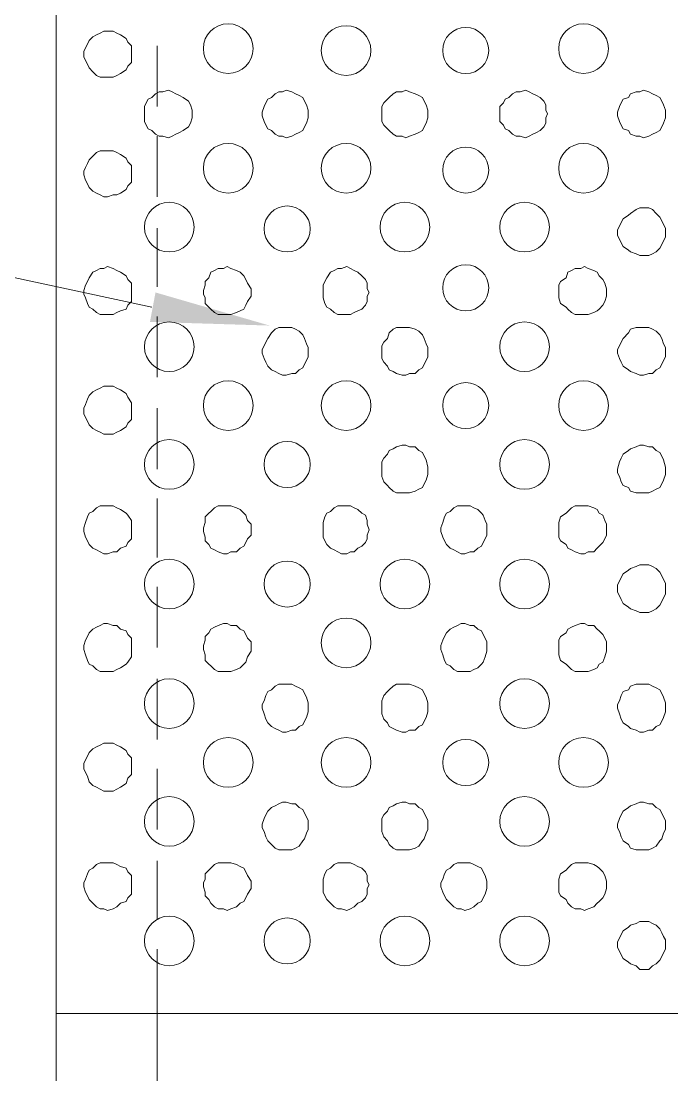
# Model space of a CAD drawing. Header units: inches. Extents: x 0.13 to 4.47, y 0.19 to 3.07.
# Drawn here: x 0.455 to 0.6191, y 2.1988 to 2.4648 of the extents above; entities that cross this region are included whole.
import ezdxf

# ---------------------------------------------------------------- set-up
doc = ezdxf.new("R2010")
doc.units = ezdxf.units.IN
doc.header["$MEASUREMENT"] = 0
doc.layers.add('PDF_PDF5_PDF12_PDF11_0', color=7, linetype='Continuous')
doc.layers.add('PDF_PDF5_PDF12_PDF11_PROYECCION 2', color=7, linetype='Continuous')
doc.layers.add('PDF_PDF5_PDF12_PDF11_punteadas', color=7, linetype='Continuous', true_color=0xff3e00)

msp = doc.modelspace()

# ---------------------------------------------------------------- linework, layer by layer
at = {"layer": 'PDF_PDF5_PDF12_PDF11_0', "lineweight": 5}
for points in [[(1.01131, 2.21426), (1.01131, 2.01921), (0.98577, 2.01921), (0.98577, 2.21426), (0.48932, 2.21426), (0.48932, 2.01921), (0.46378, 2.01921), (0.46378, 2.73764)], [(0.35836, 2.42045), (0.48793, 2.39259)]]:
    msp.add_lwpolyline(points, dxfattribs=at)
at = {"layer": 'PDF_PDF5_PDF12_PDF11_0', "transparency": 33554559}
msp.add_solid([(0.48886, 2.3963), (0.51765, 2.38794), (0.48747, 2.38887)], dxfattribs=at)
at = {"layer": 'PDF_PDF5_PDF12_PDF11_PROYECCION 2', "lineweight": 5}
for points in [[(0.48282, 2.45621), (0.48282, 2.4576), (0.48282, 2.45853), (0.48189, 2.45946), (0.48143, 2.46039), (0.48003, 2.46132), (0.47911, 2.46178), (0.47818, 2.46225), (0.47678, 2.46225), (0.47586, 2.46225), (0.47493, 2.46178), (0.474, 2.46132), (0.47307, 2.46086), (0.47214, 2.45993), (0.47168, 2.459), (0.47121, 2.45807), (0.47075, 2.45714), (0.47075, 2.45575), (0.47121, 2.45482), (0.47168, 2.45389), (0.47214, 2.45296), (0.47307, 2.45203), (0.474, 2.4511), (0.47493, 2.45064), (0.47586, 2.45064), (0.47678, 2.45064), (0.47818, 2.45064), (0.47911, 2.4511), (0.48003, 2.45157), (0.48143, 2.4525), (0.48189, 2.45343), (0.48282, 2.45435), (0.48282, 2.45528)], [(0.49815, 2.44135), (0.49815, 2.44228), (0.49768, 2.44367), (0.49722, 2.4446), (0.49582, 2.44553), (0.4949, 2.44599), (0.49397, 2.44646), (0.49304, 2.44692), (0.49211, 2.44739), (0.49072, 2.44692), (0.48979, 2.44692), (0.48886, 2.44646), (0.48793, 2.44553), (0.487, 2.44507), (0.48654, 2.44414), (0.48607, 2.44321), (0.48607, 2.44182), (0.48607, 2.44089), (0.48607, 2.43949), (0.48654, 2.43856), (0.487, 2.43764), (0.48793, 2.43717), (0.48886, 2.43624), (0.48979, 2.43578), (0.49072, 2.43578), (0.49211, 2.43531), (0.49304, 2.43578), (0.49397, 2.43624), (0.4949, 2.43671), (0.49582, 2.43717), (0.49722, 2.4381), (0.49768, 2.43903), (0.49815, 2.44042)], [(0.5274, 2.44135), (0.5274, 2.44228), (0.52694, 2.44367), (0.52647, 2.4446), (0.52601, 2.44553), (0.52508, 2.44599), (0.52415, 2.44646), (0.52322, 2.44692), (0.52183, 2.44739), (0.5209, 2.44692), (0.51997, 2.44692), (0.51904, 2.44646), (0.51812, 2.44553), (0.51719, 2.44507), (0.51672, 2.44414), (0.51626, 2.44321), (0.51579, 2.44182), (0.51579, 2.44089), (0.51626, 2.43949), (0.51672, 2.43856), (0.51719, 2.43764), (0.51812, 2.43717), (0.51904, 2.43624), (0.51997, 2.43578), (0.5209, 2.43578), (0.52183, 2.43531), (0.52322, 2.43578), (0.52415, 2.43624), (0.52508, 2.43671), (0.52601, 2.43717), (0.52647, 2.4381), (0.52694, 2.43903), (0.5274, 2.44042)], [(0.55759, 2.44135), (0.55759, 2.44228), (0.55713, 2.44367), (0.55666, 2.4446), (0.5562, 2.44553), (0.55527, 2.44599), (0.55434, 2.44646), (0.55295, 2.44692), (0.55202, 2.44739), (0.55109, 2.44692), (0.54969, 2.44692), (0.54877, 2.44646), (0.54784, 2.44553), (0.54737, 2.44507), (0.54644, 2.44414), (0.54598, 2.44321), (0.54598, 2.44182), (0.54598, 2.44089), (0.54598, 2.43949), (0.54644, 2.43856), (0.54737, 2.43764), (0.54784, 2.43717), (0.54877, 2.43624), (0.54969, 2.43578), (0.55109, 2.43578), (0.55202, 2.43531), (0.55295, 2.43578), (0.55434, 2.43624), (0.55527, 2.43671), (0.5562, 2.43717), (0.55666, 2.4381), (0.55713, 2.43903), (0.55759, 2.44042)], [(0.58778, 2.44135), (0.58731, 2.44228), (0.58731, 2.44367), (0.58685, 2.4446), (0.58592, 2.44553), (0.58499, 2.44599), (0.58406, 2.44646), (0.58313, 2.44692), (0.5822, 2.44739), (0.58081, 2.44692), (0.57988, 2.44692), (0.57895, 2.44646), (0.57802, 2.44553), (0.57709, 2.44507), (0.57663, 2.44414), (0.5757, 2.44321), (0.5757, 2.44182), (0.5757, 2.44089), (0.5757, 2.43949), (0.57663, 2.43856), (0.57709, 2.43764), (0.57802, 2.43717), (0.57895, 2.43624), (0.57988, 2.43578), (0.58081, 2.43578), (0.5822, 2.43531), (0.58313, 2.43578), (0.58406, 2.43624), (0.58499, 2.43671), (0.58592, 2.43717), (0.58685, 2.4381), (0.58731, 2.43903), (0.58731, 2.44042)], [(0.6175, 2.44135), (0.6175, 2.44228), (0.61703, 2.44367), (0.61657, 2.4446), (0.6161, 2.44553), (0.61518, 2.44599), (0.61425, 2.44646), (0.61332, 2.44692), (0.61192, 2.44739), (0.611, 2.44692), (0.61007, 2.44692), (0.60867, 2.44646), (0.60821, 2.44553), (0.60682, 2.44507), (0.60635, 2.44414), (0.60589, 2.44321), (0.60542, 2.44182), (0.60542, 2.44089), (0.60589, 2.43949), (0.60635, 2.43856), (0.60682, 2.43764), (0.60821, 2.43717), (0.60867, 2.43624), (0.61007, 2.43578), (0.611, 2.43578), (0.61192, 2.43531), (0.61332, 2.43578), (0.61425, 2.43624), (0.61518, 2.43671), (0.6161, 2.43717), (0.61657, 2.4381), (0.61703, 2.43903), (0.6175, 2.44042)], [(0.48282, 2.42649), (0.48282, 2.42742), (0.48282, 2.42835), (0.48189, 2.42928), (0.48143, 2.43021), (0.48003, 2.43113), (0.47911, 2.4316), (0.47818, 2.43206), (0.47678, 2.43206), (0.47586, 2.43206), (0.47493, 2.43206), (0.474, 2.4316), (0.47307, 2.43067), (0.47214, 2.42974), (0.47168, 2.42881), (0.47121, 2.42788), (0.47075, 2.42695), (0.47075, 2.42603), (0.47121, 2.42463), (0.47168, 2.4237), (0.47214, 2.42277), (0.47307, 2.42185), (0.474, 2.42138), (0.47493, 2.42092), (0.47586, 2.42045), (0.47678, 2.42045), (0.47818, 2.42092), (0.47911, 2.42092), (0.48003, 2.42138), (0.48143, 2.42231), (0.48189, 2.42324), (0.48282, 2.42417), (0.48282, 2.4251)], [(0.6175, 2.41116), (0.6175, 2.41256), (0.61703, 2.41349), (0.61657, 2.41442), (0.6161, 2.41534), (0.61518, 2.41627), (0.61425, 2.4172), (0.61332, 2.41767), (0.61192, 2.41767), (0.611, 2.41767), (0.61007, 2.4172), (0.60867, 2.41627), (0.60821, 2.41581), (0.60682, 2.41488), (0.60635, 2.41395), (0.60589, 2.41302), (0.60542, 2.41209), (0.60542, 2.4107), (0.60589, 2.40977), (0.60635, 2.40884), (0.60682, 2.40791), (0.60821, 2.40699), (0.60867, 2.40652), (0.61007, 2.40606), (0.611, 2.40559), (0.61192, 2.40559), (0.61332, 2.40559), (0.61425, 2.40606), (0.61518, 2.40652), (0.6161, 2.40745), (0.61657, 2.40838), (0.61703, 2.40931), (0.6175, 2.41024)], [(0.48282, 2.3963), (0.48282, 2.39723), (0.48282, 2.39863), (0.48189, 2.39955), (0.48143, 2.40048), (0.48003, 2.40141), (0.47911, 2.40188), (0.47818, 2.40234), (0.47678, 2.40281), (0.47586, 2.40234), (0.47493, 2.40234), (0.474, 2.40188), (0.47307, 2.40141), (0.47214, 2.40002), (0.47168, 2.39909), (0.47121, 2.39816), (0.47075, 2.39677), (0.47075, 2.39584), (0.47121, 2.39491), (0.47168, 2.39352), (0.47214, 2.39259), (0.47307, 2.39212), (0.474, 2.3912), (0.47493, 2.39073), (0.47586, 2.39073), (0.47678, 2.39073), (0.47818, 2.39073), (0.47911, 2.3912), (0.48003, 2.39166), (0.48143, 2.39212), (0.48189, 2.39305), (0.48282, 2.39398), (0.48282, 2.39538)], [(0.51301, 2.3963), (0.51301, 2.39723), (0.51208, 2.39863), (0.51161, 2.39955), (0.51115, 2.40048), (0.51022, 2.40141), (0.50929, 2.40188), (0.5079, 2.40234), (0.50697, 2.40281), (0.50604, 2.40234), (0.50465, 2.40234), (0.50372, 2.40188), (0.50279, 2.40141), (0.50233, 2.40002), (0.5014, 2.39909), (0.5014, 2.39816), (0.50093, 2.39677), (0.50093, 2.39584), (0.5014, 2.39491), (0.5014, 2.39352), (0.50233, 2.39259), (0.50279, 2.39212), (0.50372, 2.3912), (0.50465, 2.39073), (0.50604, 2.39073), (0.50697, 2.39073), (0.5079, 2.39073), (0.50929, 2.3912), (0.51022, 2.39166), (0.51115, 2.39212), (0.51161, 2.39305), (0.51208, 2.39398), (0.51301, 2.39538)], [(0.54273, 2.3963), (0.54226, 2.39723), (0.54226, 2.39863), (0.5418, 2.39955), (0.54087, 2.40048), (0.53994, 2.40141), (0.53901, 2.40188), (0.53808, 2.40234), (0.53716, 2.40281), (0.53576, 2.40234), (0.53483, 2.40234), (0.53391, 2.40188), (0.53298, 2.40141), (0.53205, 2.40002), (0.53158, 2.39909), (0.53112, 2.39816), (0.53112, 2.39677), (0.53112, 2.39584), (0.53112, 2.39491), (0.53158, 2.39352), (0.53205, 2.39259), (0.53298, 2.39212), (0.53391, 2.3912), (0.53483, 2.39073), (0.53576, 2.39073), (0.53716, 2.39073), (0.53808, 2.39073), (0.53901, 2.3912), (0.53994, 2.39166), (0.54087, 2.39212), (0.5418, 2.39305), (0.54226, 2.39398), (0.54226, 2.39538)], [(0.60264, 2.3963), (0.60264, 2.39723), (0.60217, 2.39863), (0.60171, 2.39955), (0.60078, 2.40048), (0.60031, 2.40141), (0.59939, 2.40188), (0.59799, 2.40234), (0.59706, 2.40281), (0.59613, 2.40234), (0.59474, 2.40234), (0.59381, 2.40188), (0.59288, 2.40141), (0.59242, 2.40002), (0.59103, 2.39909), (0.59056, 2.39816), (0.59056, 2.39677), (0.59056, 2.39584), (0.59056, 2.39491), (0.59103, 2.39352), (0.59242, 2.39259), (0.59288, 2.39212), (0.59381, 2.3912), (0.59474, 2.39073), (0.59613, 2.39073), (0.59706, 2.39073), (0.59799, 2.39073), (0.59939, 2.3912), (0.60031, 2.39166), (0.60078, 2.39212), (0.60171, 2.39305), (0.60217, 2.39398), (0.60264, 2.39538)], [(0.5274, 2.38144), (0.5274, 2.38237), (0.52694, 2.3833), (0.52647, 2.38469), (0.52601, 2.38562), (0.52508, 2.38655), (0.52415, 2.38702), (0.52322, 2.38748), (0.52183, 2.38748), (0.5209, 2.38748), (0.51997, 2.38748), (0.51904, 2.38702), (0.51812, 2.38609), (0.51719, 2.38469), (0.51672, 2.38377), (0.51626, 2.38284), (0.51579, 2.38191), (0.51579, 2.38098), (0.51626, 2.37959), (0.51672, 2.37866), (0.51719, 2.37773), (0.51812, 2.3768), (0.51904, 2.37633), (0.51997, 2.37587), (0.5209, 2.37541), (0.52183, 2.37541), (0.52322, 2.37587), (0.52415, 2.37587), (0.52508, 2.3768), (0.52601, 2.37726), (0.52647, 2.37819), (0.52694, 2.37912), (0.5274, 2.38005)], [(0.55759, 2.38144), (0.55759, 2.38237), (0.55713, 2.3833), (0.55666, 2.38469), (0.5562, 2.38562), (0.55527, 2.38655), (0.55434, 2.38702), (0.55295, 2.38748), (0.55202, 2.38748), (0.55109, 2.38748), (0.54969, 2.38748), (0.54877, 2.38702), (0.54784, 2.38609), (0.54737, 2.38469), (0.54644, 2.38377), (0.54598, 2.38284), (0.54598, 2.38191), (0.54598, 2.38098), (0.54598, 2.37959), (0.54644, 2.37866), (0.54737, 2.37773), (0.54784, 2.3768), (0.54877, 2.37633), (0.54969, 2.37587), (0.55109, 2.37541), (0.55202, 2.37541), (0.55295, 2.37587), (0.55434, 2.37587), (0.55527, 2.3768), (0.5562, 2.37726), (0.55666, 2.37819), (0.55713, 2.37912), (0.55759, 2.38005)], [(0.6175, 2.38144), (0.6175, 2.38237), (0.61703, 2.3833), (0.61657, 2.38469), (0.6161, 2.38562), (0.61518, 2.38655), (0.61425, 2.38702), (0.61332, 2.38748), (0.61192, 2.38748), (0.611, 2.38748), (0.61007, 2.38748), (0.60867, 2.38702), (0.60821, 2.38609), (0.60682, 2.38469), (0.60635, 2.38377), (0.60589, 2.38284), (0.60542, 2.38191), (0.60542, 2.38098), (0.60589, 2.37959), (0.60635, 2.37866), (0.60682, 2.37773), (0.60821, 2.3768), (0.60867, 2.37633), (0.61007, 2.37587), (0.611, 2.37541), (0.61192, 2.37541), (0.61332, 2.37587), (0.61425, 2.37587), (0.61518, 2.3768), (0.6161, 2.37726), (0.61657, 2.37819), (0.61703, 2.37912), (0.6175, 2.38005)], [(0.48282, 2.36612), (0.48282, 2.36751), (0.48282, 2.36844), (0.48189, 2.36983), (0.48143, 2.37076), (0.48003, 2.37169), (0.47911, 2.37216), (0.47818, 2.37262), (0.47678, 2.37262), (0.47586, 2.37262), (0.47493, 2.37216), (0.474, 2.37169), (0.47307, 2.37123), (0.47214, 2.3703), (0.47168, 2.36937), (0.47121, 2.36798), (0.47075, 2.36705), (0.47075, 2.36565), (0.47121, 2.36472), (0.47168, 2.3638), (0.47214, 2.36287), (0.47307, 2.36194), (0.474, 2.36147), (0.47493, 2.36101), (0.47586, 2.36055), (0.47678, 2.36055), (0.47818, 2.36055), (0.47911, 2.36101), (0.48003, 2.36147), (0.48143, 2.3624), (0.48189, 2.36333), (0.48282, 2.36426), (0.48282, 2.36519)], [(0.55759, 2.35126), (0.55759, 2.35219), (0.55713, 2.35404), (0.55666, 2.35497), (0.5562, 2.3559), (0.55527, 2.35637), (0.55434, 2.35729), (0.55295, 2.35729), (0.55202, 2.35776), (0.55109, 2.35776), (0.54969, 2.35729), (0.54877, 2.35683), (0.54784, 2.35637), (0.54737, 2.35544), (0.54644, 2.35451), (0.54598, 2.35358), (0.54598, 2.35172), (0.54598, 2.35079), (0.54598, 2.34986), (0.54644, 2.34847), (0.54737, 2.34754), (0.54784, 2.34708), (0.54877, 2.34615), (0.54969, 2.34568), (0.55109, 2.34568), (0.55202, 2.34568), (0.55295, 2.34568), (0.55434, 2.34615), (0.55527, 2.34661), (0.5562, 2.34708), (0.55666, 2.34801), (0.55713, 2.34894), (0.55759, 2.35033)], [(0.6175, 2.35126), (0.6175, 2.35219), (0.61703, 2.35404), (0.61657, 2.35497), (0.6161, 2.3559), (0.61518, 2.35637), (0.61425, 2.35729), (0.61332, 2.35729), (0.61192, 2.35776), (0.611, 2.35776), (0.61007, 2.35729), (0.60867, 2.35683), (0.60821, 2.35637), (0.60682, 2.35544), (0.60635, 2.35451), (0.60589, 2.35358), (0.60542, 2.35172), (0.60542, 2.35079), (0.60589, 2.34986), (0.60635, 2.34847), (0.60682, 2.34754), (0.60821, 2.34708), (0.60867, 2.34615), (0.61007, 2.34568), (0.611, 2.34568), (0.61192, 2.34568), (0.61332, 2.34568), (0.61425, 2.34615), (0.61518, 2.34661), (0.6161, 2.34708), (0.61657, 2.34801), (0.61703, 2.34894), (0.6175, 2.35033)], [(0.48282, 2.3364), (0.48282, 2.33779), (0.48282, 2.33872), (0.48189, 2.34011), (0.48143, 2.34058), (0.48003, 2.3415), (0.47911, 2.34197), (0.47818, 2.34243), (0.47678, 2.34243), (0.47586, 2.34243), (0.47493, 2.34243), (0.474, 2.34197), (0.47307, 2.34104), (0.47214, 2.34058), (0.47168, 2.33965), (0.47121, 2.33825), (0.47075, 2.33686), (0.47075, 2.33593), (0.47121, 2.33454), (0.47168, 2.33361), (0.47214, 2.33268), (0.47307, 2.33175), (0.474, 2.33129), (0.47493, 2.33082), (0.47586, 2.33036), (0.47678, 2.33036), (0.47818, 2.33082), (0.47911, 2.33082), (0.48003, 2.33175), (0.48143, 2.33222), (0.48189, 2.33315), (0.48282, 2.33407), (0.48282, 2.335)], [(0.51301, 2.3364), (0.51301, 2.33779), (0.51208, 2.33872), (0.51161, 2.34011), (0.51115, 2.34058), (0.51022, 2.3415), (0.50929, 2.34197), (0.5079, 2.34243), (0.50697, 2.34243), (0.50604, 2.34243), (0.50465, 2.34243), (0.50372, 2.34197), (0.50279, 2.34104), (0.50233, 2.34058), (0.5014, 2.33965), (0.5014, 2.33825), (0.50093, 2.33686), (0.50093, 2.33593), (0.5014, 2.33454), (0.5014, 2.33361), (0.50233, 2.33268), (0.50279, 2.33175), (0.50372, 2.33129), (0.50465, 2.33082), (0.50604, 2.33036), (0.50697, 2.33036), (0.5079, 2.33082), (0.50929, 2.33082), (0.51022, 2.33175), (0.51115, 2.33222), (0.51161, 2.33315), (0.51208, 2.33407), (0.51301, 2.335)], [(0.54273, 2.3364), (0.54226, 2.33779), (0.54226, 2.33872), (0.5418, 2.34011), (0.54087, 2.34058), (0.53994, 2.3415), (0.53901, 2.34197), (0.53808, 2.34243), (0.53716, 2.34243), (0.53576, 2.34243), (0.53483, 2.34243), (0.53391, 2.34197), (0.53298, 2.34104), (0.53205, 2.34058), (0.53158, 2.33965), (0.53112, 2.33825), (0.53112, 2.33686), (0.53112, 2.33593), (0.53112, 2.33454), (0.53158, 2.33361), (0.53205, 2.33268), (0.53298, 2.33175), (0.53391, 2.33129), (0.53483, 2.33082), (0.53576, 2.33036), (0.53716, 2.33036), (0.53808, 2.33082), (0.53901, 2.33082), (0.53994, 2.33175), (0.54087, 2.33222), (0.5418, 2.33315), (0.54226, 2.33407), (0.54226, 2.335)], [(0.57245, 2.3364), (0.57245, 2.33779), (0.57199, 2.33872), (0.57152, 2.34011), (0.57106, 2.34058), (0.57013, 2.3415), (0.5692, 2.34197), (0.56827, 2.34243), (0.56688, 2.34243), (0.56595, 2.34243), (0.56502, 2.34243), (0.56409, 2.34197), (0.56316, 2.34104), (0.56223, 2.34058), (0.56177, 2.33965), (0.5613, 2.33825), (0.56084, 2.33686), (0.56084, 2.33593), (0.5613, 2.33454), (0.56177, 2.33361), (0.56223, 2.33268), (0.56316, 2.33175), (0.56409, 2.33129), (0.56502, 2.33082), (0.56595, 2.33036), (0.56688, 2.33036), (0.56827, 2.33082), (0.5692, 2.33082), (0.57013, 2.33175), (0.57106, 2.33222), (0.57152, 2.33315), (0.57199, 2.33407), (0.57245, 2.335)], [(0.60264, 2.3364), (0.60264, 2.33779), (0.60217, 2.33872), (0.60171, 2.34011), (0.60078, 2.34058), (0.60031, 2.3415), (0.59939, 2.34197), (0.59799, 2.34243), (0.59706, 2.34243), (0.59613, 2.34243), (0.59474, 2.34243), (0.59381, 2.34197), (0.59288, 2.34104), (0.59242, 2.34058), (0.59103, 2.33965), (0.59056, 2.33825), (0.59056, 2.33686), (0.59056, 2.33593), (0.59056, 2.33454), (0.59103, 2.33361), (0.59242, 2.33268), (0.59288, 2.33175), (0.59381, 2.33129), (0.59474, 2.33082), (0.59613, 2.33036), (0.59706, 2.33036), (0.59799, 2.33082), (0.59939, 2.33082), (0.60031, 2.33175), (0.60078, 2.33222), (0.60171, 2.33315), (0.60217, 2.33407), (0.60264, 2.335)], [(0.6175, 2.32154), (0.6175, 2.32293), (0.61703, 2.32386), (0.61657, 2.32479), (0.6161, 2.32572), (0.61518, 2.32664), (0.61425, 2.32711), (0.61332, 2.32757), (0.61192, 2.32757), (0.611, 2.32757), (0.61007, 2.32711), (0.60867, 2.32664), (0.60821, 2.32618), (0.60682, 2.32525), (0.60635, 2.32432), (0.60589, 2.32339), (0.60542, 2.32246), (0.60542, 2.32061), (0.60589, 2.31968), (0.60635, 2.31875), (0.60682, 2.31782), (0.60821, 2.31689), (0.60867, 2.31643), (0.61007, 2.31596), (0.611, 2.3155), (0.61192, 2.3155), (0.61332, 2.3155), (0.61425, 2.31596), (0.61518, 2.31643), (0.6161, 2.31736), (0.61657, 2.31828), (0.61703, 2.31921), (0.6175, 2.32014)], [(0.48282, 2.30667), (0.48282, 2.30807), (0.48282, 2.309), (0.48189, 2.30993), (0.48143, 2.31085), (0.48003, 2.31132), (0.47911, 2.31225), (0.47818, 2.31225), (0.47678, 2.31271), (0.47586, 2.31271), (0.47493, 2.31225), (0.474, 2.31178), (0.47307, 2.31132), (0.47214, 2.31039), (0.47168, 2.30946), (0.47121, 2.30853), (0.47075, 2.30714), (0.47075, 2.30621), (0.47121, 2.30482), (0.47168, 2.30342), (0.47214, 2.3025), (0.47307, 2.30203), (0.474, 2.3011), (0.47493, 2.30064), (0.47586, 2.30064), (0.47678, 2.30064), (0.47818, 2.30064), (0.47911, 2.3011), (0.48003, 2.30157), (0.48143, 2.3025), (0.48189, 2.30296), (0.48282, 2.30435), (0.48282, 2.30575)], [(0.51301, 2.30667), (0.51301, 2.30807), (0.51208, 2.309), (0.51161, 2.30993), (0.51115, 2.31085), (0.51022, 2.31132), (0.50929, 2.31225), (0.5079, 2.31225), (0.50697, 2.31271), (0.50604, 2.31271), (0.50465, 2.31225), (0.50372, 2.31178), (0.50279, 2.31132), (0.50233, 2.31039), (0.5014, 2.30946), (0.5014, 2.30853), (0.50093, 2.30714), (0.50093, 2.30621), (0.5014, 2.30482), (0.5014, 2.30342), (0.50233, 2.3025), (0.50279, 2.30203), (0.50372, 2.3011), (0.50465, 2.30064), (0.50604, 2.30064), (0.50697, 2.30064), (0.5079, 2.30064), (0.50929, 2.3011), (0.51022, 2.30157), (0.51115, 2.3025), (0.51161, 2.30296), (0.51208, 2.30435), (0.51301, 2.30575)], [(0.57245, 2.30667), (0.57245, 2.30807), (0.57199, 2.309), (0.57152, 2.30993), (0.57106, 2.31085), (0.57013, 2.31132), (0.5692, 2.31225), (0.56827, 2.31225), (0.56688, 2.31271), (0.56595, 2.31271), (0.56502, 2.31225), (0.56409, 2.31178), (0.56316, 2.31132), (0.56223, 2.31039), (0.56177, 2.30946), (0.5613, 2.30853), (0.56084, 2.30714), (0.56084, 2.30621), (0.5613, 2.30482), (0.56177, 2.30342), (0.56223, 2.3025), (0.56316, 2.30203), (0.56409, 2.3011), (0.56502, 2.30064), (0.56595, 2.30064), (0.56688, 2.30064), (0.56827, 2.30064), (0.5692, 2.3011), (0.57013, 2.30157), (0.57106, 2.3025), (0.57152, 2.30296), (0.57199, 2.30435), (0.57245, 2.30575)], [(0.60264, 2.30667), (0.60264, 2.30807), (0.60217, 2.309), (0.60171, 2.30993), (0.60078, 2.31085), (0.60031, 2.31132), (0.59939, 2.31225), (0.59799, 2.31225), (0.59706, 2.31271), (0.59613, 2.31271), (0.59474, 2.31225), (0.59381, 2.31178), (0.59288, 2.31132), (0.59242, 2.31039), (0.59103, 2.30946), (0.59056, 2.30853), (0.59056, 2.30714), (0.59056, 2.30621), (0.59056, 2.30482), (0.59103, 2.30342), (0.59242, 2.3025), (0.59288, 2.30203), (0.59381, 2.3011), (0.59474, 2.30064), (0.59613, 2.30064), (0.59706, 2.30064), (0.59799, 2.30064), (0.59939, 2.3011), (0.60031, 2.30157), (0.60078, 2.3025), (0.60171, 2.30296), (0.60217, 2.30435), (0.60264, 2.30575)], [(0.5274, 2.29181), (0.5274, 2.29274), (0.52694, 2.29414), (0.52647, 2.29506), (0.52601, 2.29599), (0.52508, 2.29646), (0.52415, 2.29692), (0.52322, 2.29739), (0.52183, 2.29739), (0.5209, 2.29739), (0.51997, 2.29739), (0.51904, 2.29692), (0.51812, 2.29599), (0.51719, 2.29553), (0.51672, 2.2946), (0.51626, 2.29321), (0.51579, 2.29228), (0.51579, 2.29135), (0.51626, 2.28996), (0.51672, 2.28856), (0.51719, 2.28763), (0.51812, 2.28671), (0.51904, 2.28624), (0.51997, 2.28578), (0.5209, 2.28531), (0.52183, 2.28531), (0.52322, 2.28578), (0.52415, 2.28578), (0.52508, 2.28671), (0.52601, 2.28717), (0.52647, 2.2881), (0.52694, 2.28903), (0.5274, 2.29042)], [(0.55759, 2.29181), (0.55759, 2.29274), (0.55713, 2.29414), (0.55666, 2.29506), (0.5562, 2.29599), (0.55527, 2.29646), (0.55434, 2.29692), (0.55295, 2.29739), (0.55202, 2.29739), (0.55109, 2.29739), (0.54969, 2.29739), (0.54877, 2.29692), (0.54784, 2.29599), (0.54737, 2.29553), (0.54644, 2.2946), (0.54598, 2.29321), (0.54598, 2.29228), (0.54598, 2.29135), (0.54598, 2.28996), (0.54644, 2.28856), (0.54737, 2.28763), (0.54784, 2.28671), (0.54877, 2.28624), (0.54969, 2.28578), (0.55109, 2.28531), (0.55202, 2.28531), (0.55295, 2.28578), (0.55434, 2.28578), (0.55527, 2.28671), (0.5562, 2.28717), (0.55666, 2.2881), (0.55713, 2.28903), (0.55759, 2.29042)], [(0.6175, 2.29181), (0.6175, 2.29274), (0.61703, 2.29414), (0.61657, 2.29506), (0.6161, 2.29599), (0.61518, 2.29646), (0.61425, 2.29692), (0.61332, 2.29739), (0.61192, 2.29739), (0.611, 2.29739), (0.61007, 2.29739), (0.60867, 2.29692), (0.60821, 2.29599), (0.60682, 2.29553), (0.60635, 2.2946), (0.60589, 2.29321), (0.60542, 2.29228), (0.60542, 2.29135), (0.60589, 2.28996), (0.60635, 2.28856), (0.60682, 2.28763), (0.60821, 2.28671), (0.60867, 2.28624), (0.61007, 2.28578), (0.611, 2.28531), (0.61192, 2.28531), (0.61332, 2.28578), (0.61425, 2.28578), (0.61518, 2.28671), (0.6161, 2.28717), (0.61657, 2.2881), (0.61703, 2.28903), (0.6175, 2.29042)], [(0.48282, 2.27695), (0.48282, 2.27788), (0.48282, 2.27881), (0.48189, 2.27974), (0.48143, 2.28067), (0.48003, 2.2816), (0.47911, 2.28206), (0.47818, 2.28253), (0.47678, 2.28253), (0.47586, 2.28253), (0.47493, 2.28206), (0.474, 2.2816), (0.47307, 2.28113), (0.47214, 2.2802), (0.47168, 2.27928), (0.47121, 2.27835), (0.47075, 2.27742), (0.47075, 2.27602), (0.47121, 2.2751), (0.47168, 2.27417), (0.47214, 2.27277), (0.47307, 2.27184), (0.474, 2.27138), (0.47493, 2.27092), (0.47586, 2.27045), (0.47678, 2.27045), (0.47818, 2.27045), (0.47911, 2.27092), (0.48003, 2.27138), (0.48143, 2.27231), (0.48189, 2.2737), (0.48282, 2.27463), (0.48282, 2.27556)], [(0.5274, 2.26163), (0.5274, 2.26302), (0.52694, 2.26395), (0.52647, 2.26488), (0.52601, 2.26581), (0.52508, 2.26627), (0.52415, 2.2672), (0.52322, 2.2672), (0.52183, 2.26767), (0.5209, 2.26767), (0.51997, 2.2672), (0.51904, 2.26674), (0.51812, 2.26627), (0.51719, 2.26534), (0.51672, 2.26441), (0.51626, 2.26349), (0.51579, 2.26209), (0.51579, 2.26116), (0.51626, 2.26023), (0.51672, 2.25884), (0.51719, 2.25791), (0.51812, 2.25698), (0.51904, 2.25606), (0.51997, 2.25559), (0.5209, 2.25559), (0.52183, 2.25559), (0.52322, 2.25559), (0.52415, 2.25606), (0.52508, 2.25652), (0.52601, 2.25791), (0.52647, 2.25838), (0.52694, 2.25977), (0.5274, 2.2607)], [(0.55759, 2.26163), (0.55759, 2.26302), (0.55713, 2.26395), (0.55666, 2.26488), (0.5562, 2.26581), (0.55527, 2.26627), (0.55434, 2.2672), (0.55295, 2.2672), (0.55202, 2.26767), (0.55109, 2.26767), (0.54969, 2.2672), (0.54877, 2.26674), (0.54784, 2.26627), (0.54737, 2.26534), (0.54644, 2.26441), (0.54598, 2.26349), (0.54598, 2.26209), (0.54598, 2.26116), (0.54598, 2.26023), (0.54644, 2.25884), (0.54737, 2.25791), (0.54784, 2.25698), (0.54877, 2.25606), (0.54969, 2.25559), (0.55109, 2.25559), (0.55202, 2.25559), (0.55295, 2.25559), (0.55434, 2.25606), (0.55527, 2.25652), (0.5562, 2.25791), (0.55666, 2.25838), (0.55713, 2.25977), (0.55759, 2.2607)], [(0.6175, 2.26163), (0.6175, 2.26302), (0.61703, 2.26395), (0.61657, 2.26488), (0.6161, 2.26581), (0.61518, 2.26627), (0.61425, 2.2672), (0.61332, 2.2672), (0.61192, 2.26767), (0.611, 2.26767), (0.61007, 2.2672), (0.60867, 2.26674), (0.60821, 2.26627), (0.60682, 2.26534), (0.60635, 2.26441), (0.60589, 2.26349), (0.60542, 2.26209), (0.60542, 2.26116), (0.60589, 2.26023), (0.60635, 2.25884), (0.60682, 2.25791), (0.60821, 2.25698), (0.60867, 2.25606), (0.61007, 2.25559), (0.611, 2.25559), (0.61192, 2.25559), (0.61332, 2.25559), (0.61425, 2.25606), (0.61518, 2.25652), (0.6161, 2.25791), (0.61657, 2.25838), (0.61703, 2.25977), (0.6175, 2.2607)], [(0.48282, 2.24677), (0.48282, 2.2477), (0.48282, 2.24909), (0.48189, 2.25002), (0.48143, 2.25095), (0.48003, 2.25141), (0.47911, 2.25188), (0.47818, 2.25234), (0.47678, 2.25234), (0.47586, 2.25234), (0.47493, 2.25234), (0.474, 2.25188), (0.47307, 2.25095), (0.47214, 2.25048), (0.47168, 2.24955), (0.47121, 2.24816), (0.47075, 2.24723), (0.47075, 2.2463), (0.47121, 2.24491), (0.47168, 2.24398), (0.47214, 2.24305), (0.47307, 2.24212), (0.474, 2.24119), (0.47493, 2.24073), (0.47586, 2.24073), (0.47678, 2.24027), (0.47818, 2.24073), (0.47911, 2.24119), (0.48003, 2.24212), (0.48143, 2.24259), (0.48189, 2.24352), (0.48282, 2.24445), (0.48282, 2.24584)], [(0.51301, 2.24677), (0.51301, 2.2477), (0.51208, 2.24909), (0.51161, 2.25002), (0.51115, 2.25095), (0.51022, 2.25141), (0.50929, 2.25188), (0.5079, 2.25234), (0.50697, 2.25234), (0.50604, 2.25234), (0.50465, 2.25234), (0.50372, 2.25188), (0.50279, 2.25095), (0.50233, 2.25048), (0.5014, 2.24955), (0.5014, 2.24816), (0.50093, 2.24723), (0.50093, 2.2463), (0.5014, 2.24491), (0.5014, 2.24398), (0.50233, 2.24305), (0.50279, 2.24212), (0.50372, 2.24119), (0.50465, 2.24073), (0.50604, 2.24073), (0.50697, 2.24027), (0.5079, 2.24073), (0.50929, 2.24119), (0.51022, 2.24212), (0.51115, 2.24259), (0.51161, 2.24352), (0.51208, 2.24445), (0.51301, 2.24584)], [(0.54273, 2.24677), (0.54226, 2.2477), (0.54226, 2.24909), (0.5418, 2.25002), (0.54087, 2.25095), (0.53994, 2.25141), (0.53901, 2.25188), (0.53808, 2.25234), (0.53716, 2.25234), (0.53576, 2.25234), (0.53483, 2.25234), (0.53391, 2.25188), (0.53298, 2.25095), (0.53205, 2.25048), (0.53158, 2.24955), (0.53112, 2.24816), (0.53112, 2.24723), (0.53112, 2.2463), (0.53112, 2.24491), (0.53158, 2.24398), (0.53205, 2.24305), (0.53298, 2.24212), (0.53391, 2.24119), (0.53483, 2.24073), (0.53576, 2.24073), (0.53716, 2.24027), (0.53808, 2.24073), (0.53901, 2.24119), (0.53994, 2.24212), (0.54087, 2.24259), (0.5418, 2.24352), (0.54226, 2.24445), (0.54226, 2.24584)], [(0.57245, 2.24677), (0.57245, 2.2477), (0.57199, 2.24909), (0.57152, 2.25002), (0.57106, 2.25095), (0.57013, 2.25141), (0.5692, 2.25188), (0.56827, 2.25234), (0.56688, 2.25234), (0.56595, 2.25234), (0.56502, 2.25234), (0.56409, 2.25188), (0.56316, 2.25095), (0.56223, 2.25048), (0.56177, 2.24955), (0.5613, 2.24816), (0.56084, 2.24723), (0.56084, 2.2463), (0.5613, 2.24491), (0.56177, 2.24398), (0.56223, 2.24305), (0.56316, 2.24212), (0.56409, 2.24119), (0.56502, 2.24073), (0.56595, 2.24073), (0.56688, 2.24027), (0.56827, 2.24073), (0.5692, 2.24119), (0.57013, 2.24212), (0.57106, 2.24259), (0.57152, 2.24352), (0.57199, 2.24445), (0.57245, 2.24584)], [(0.60264, 2.24677), (0.60264, 2.2477), (0.60217, 2.24909), (0.60171, 2.25002), (0.60078, 2.25095), (0.60031, 2.25141), (0.59939, 2.25188), (0.59799, 2.25234), (0.59706, 2.25234), (0.59613, 2.25234), (0.59474, 2.25234), (0.59381, 2.25188), (0.59288, 2.25095), (0.59242, 2.25048), (0.59103, 2.24955), (0.59056, 2.24816), (0.59056, 2.24723), (0.59056, 2.2463), (0.59056, 2.24491), (0.59103, 2.24398), (0.59242, 2.24305), (0.59288, 2.24212), (0.59381, 2.24119), (0.59474, 2.24073), (0.59613, 2.24073), (0.59706, 2.24027), (0.59799, 2.24073), (0.59939, 2.24119), (0.60031, 2.24212), (0.60078, 2.24259), (0.60171, 2.24352), (0.60217, 2.24445), (0.60264, 2.24584)], [(0.6175, 2.23191), (0.6175, 2.23284), (0.61703, 2.23376), (0.61657, 2.23469), (0.6161, 2.23562), (0.61518, 2.23655), (0.61425, 2.23701), (0.61332, 2.23748), (0.61192, 2.23748), (0.611, 2.23748), (0.61007, 2.23701), (0.60867, 2.23655), (0.60821, 2.23609), (0.60682, 2.23516), (0.60635, 2.23423), (0.60589, 2.2333), (0.60542, 2.23237), (0.60542, 2.23098), (0.60589, 2.23005), (0.60635, 2.22912), (0.60682, 2.22819), (0.60821, 2.22726), (0.60867, 2.2268), (0.61007, 2.22633), (0.611, 2.2254), (0.61192, 2.2254), (0.61332, 2.2254), (0.61425, 2.22633), (0.61518, 2.2268), (0.6161, 2.22773), (0.61657, 2.22866), (0.61703, 2.22958), (0.6175, 2.23051)]]:
    msp.add_lwpolyline(points, close=True, dxfattribs=at)
msp.add_lwpolyline([(0.46378, 2.21426), (1.01642, 2.21426)], dxfattribs=at)
for centre, radius in [((0.5072, 2.45784), 0.00627), ((0.53692, 2.45737), 0.00627), ((0.59683, 2.45784), 0.00627), ((0.56711, 2.45737), 0.00581), ((0.5072, 2.42765), 0.00627), ((0.53692, 2.42765), 0.00627), ((0.56711, 2.42719), 0.00581), ((0.59683, 2.42765), 0.00627), ((0.49234, 2.41279), 0.00627), ((0.55178, 2.41279), 0.00627), ((0.58197, 2.41279), 0.00627), ((0.52206, 2.41233), 0.00581), ((0.56711, 2.39746), 0.00581), ((0.49234, 2.3826), 0.00627), ((0.58197, 2.3826), 0.00627), ((0.5072, 2.36774), 0.00627), ((0.53692, 2.36774), 0.00627), ((0.56711, 2.36774), 0.00581), ((0.59683, 2.36774), 0.00627), ((0.49234, 2.35288), 0.00627), ((0.52206, 2.35288), 0.00581), ((0.58197, 2.35288), 0.00627), ((0.49234, 2.3227), 0.00627), ((0.52206, 2.3227), 0.00581), ((0.55178, 2.3227), 0.00627), ((0.58197, 2.3227), 0.00627), ((0.53692, 2.30784), 0.00627), ((0.49234, 2.29251), 0.00627), ((0.58197, 2.29251), 0.00627), ((0.5072, 2.27765), 0.00627), ((0.53692, 2.27765), 0.00627), ((0.56711, 2.27765), 0.00581), ((0.59683, 2.27765), 0.00627), ((0.49234, 2.26279), 0.00627), ((0.58197, 2.26279), 0.00627), ((0.49234, 2.2326), 0.00627), ((0.52206, 2.2326), 0.00581), ((0.55178, 2.2326), 0.00627), ((0.58197, 2.2326), 0.00627)]:
    msp.add_circle(centre, radius, dxfattribs=at)
at = {"layer": 'PDF_PDF5_PDF12_PDF11_punteadas', "lineweight": 5}
for points in [[(0.48932, 2.44321), (0.48932, 2.45853)], [(0.48932, 2.42045), (0.48932, 2.43578)], [(0.48932, 2.3977), (0.48932, 2.41256)], [(0.48932, 2.37494), (0.48932, 2.39027)], [(0.48932, 2.35172), (0.48932, 2.36705)], [(0.48932, 2.32943), (0.48932, 2.34429)], [(0.48932, 2.30667), (0.48932, 2.322)], [(0.48932, 2.28345), (0.48932, 2.29878)], [(0.48932, 2.2607), (0.48932, 2.27602)], [(0.48932, 2.23794), (0.48932, 2.2528)], [(0.48932, 2.21426), (0.48932, 2.23051)]]:
    msp.add_lwpolyline(points, dxfattribs=at)

doc.saveas('drawing.dxf')
